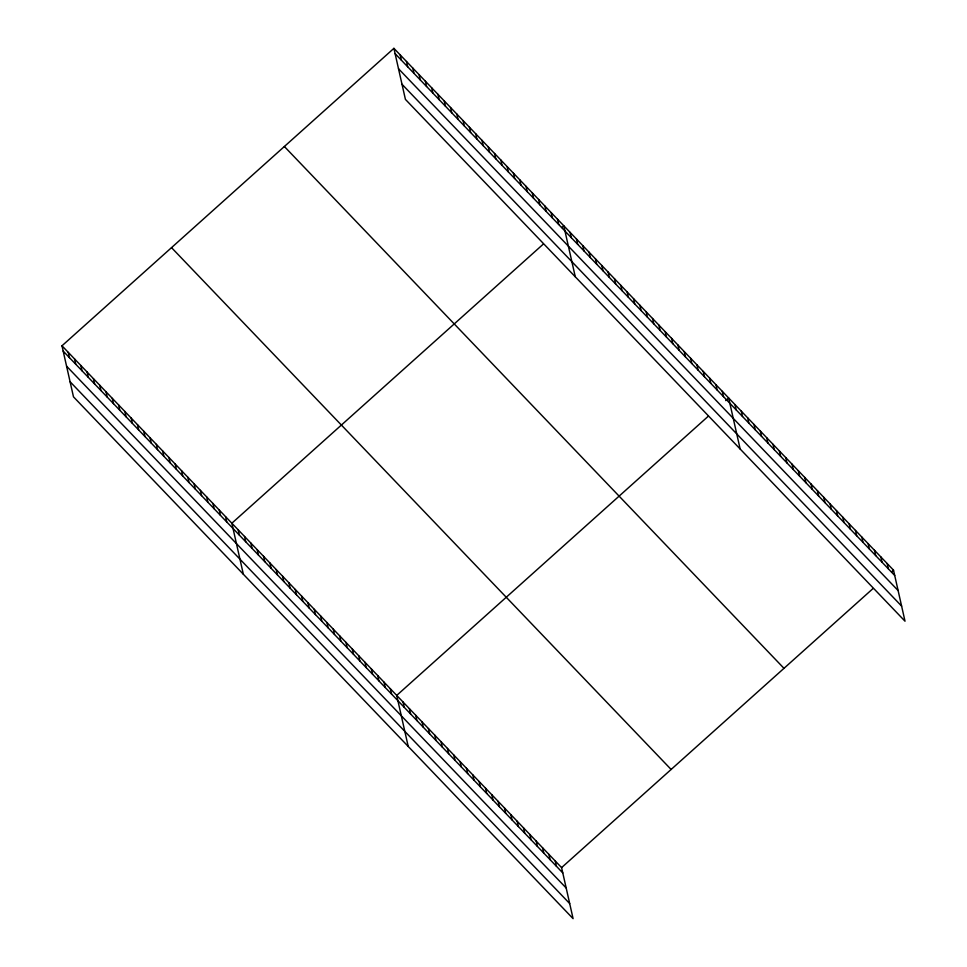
<?xml version="1.0" encoding="UTF-8"?>
<svg xmlns="http://www.w3.org/2000/svg" width="967" height="967" viewBox="0 0 967 967"><rect width="100%" height="100%" fill="white"/><g stroke="black" fill="none" stroke-linecap="round" stroke-linejoin="round"><path stroke-width="1.45" d="M61.985 345.799L561.585 867.617L573.093 918.65L73.48 396.833L61.985 345.799L393.907 48.35L893.52 570.167L905.015 621.201L405.415 99.383L393.907 48.35M543.236 244.167L231.85 523.22L243.346 574.253M561.827 227.523L563.773 225.77L575.28 276.804M708.11 416.378L396.712 695.418L408.219 746.451M725.709 400.604L728.647 397.969L740.154 449.002M561.585 867.617L872.983 588.577M891.562 571.92L893.52 570.167M395.104 53.644L894.705 575.462M398.513 68.742L898.113 590.559M402.018 84.286L901.619 606.104M284.371 146.513L783.983 668.33M171.522 247.637L671.122 769.454M63.169 351.094L562.782 872.911M66.578 366.179L566.178 888.008M70.083 381.735L569.684 903.553M887.174 563.543L888.371 568.838M880.84 556.919L882.025 562.214M874.494 550.296L875.691 555.59M868.148 543.672L869.345 548.966M861.815 537.06L862.999 542.342M855.469 530.436L856.665 535.73M849.135 523.812L850.319 529.106M842.789 517.188L843.986 522.482M836.443 510.564L837.64 515.858M830.109 503.94L831.294 509.234M823.763 497.316L824.96 502.61M817.429 490.692L818.614 495.986M811.083 484.068L812.28 489.362M804.737 477.444L805.934 482.738M798.404 470.82L799.588 476.115M792.058 464.196L793.254 469.491M785.724 457.572L786.908 462.867M779.378 450.948L780.574 456.243M773.032 444.337L774.229 449.619M766.698 437.713L767.883 442.995M760.352 431.089L761.549 436.383M754.018 424.465L755.203 429.759M747.672 417.841L748.869 423.135M741.326 411.217L742.523 416.511M734.993 404.593L736.177 409.887M722.313 391.345L723.497 396.639M715.967 384.721L717.163 390.015M709.621 378.097L710.818 383.391M703.287 371.473L704.472 376.767M696.941 364.849L698.138 370.143M690.595 358.225L691.792 363.519M684.261 351.613L685.458 356.896M677.915 344.989L679.112 350.272M671.582 338.365L672.766 343.66M665.236 331.741L666.432 337.036M658.89 325.117L660.086 330.412M652.556 318.494L653.752 323.788M646.21 311.87L647.407 317.164M639.876 305.246L641.061 310.54M633.53 298.622L634.727 303.916M627.184 291.998L628.381 297.292M620.85 285.374L622.047 290.668M614.504 278.75L615.701 284.044M608.17 272.126L609.355 277.42M601.825 265.502L603.021 270.796M595.479 258.89L596.675 264.172M589.145 252.266L590.341 257.548M582.799 245.642L583.995 250.936M576.465 239.018L577.65 244.313M570.119 232.394L571.316 237.689M557.488 219.195L558.684 224.489M551.19 212.631L552.387 217.913M544.904 206.056L546.101 211.35M538.619 199.48L539.804 204.774M532.321 192.916L533.518 198.211M526.036 186.341L527.22 191.635M519.738 179.765L520.935 185.06M513.453 173.202L514.637 178.496M507.155 166.626L508.352 171.921M500.87 160.063L502.054 165.357M494.572 153.487L495.769 158.781M488.287 146.911L489.471 152.206M481.989 140.348L483.186 145.642M475.704 133.772L476.888 139.067M469.406 127.197L470.603 132.491M463.12 120.633L464.305 125.928M456.823 114.058L458.02 119.352M450.537 107.494L451.722 112.788M444.24 100.919L445.436 106.213M437.954 94.343L439.151 99.637M431.657 87.779L432.853 93.074M425.371 81.204L426.568 86.498M419.074 74.628L420.27 79.923M412.788 68.065L413.985 73.359M406.491 61.489L407.687 66.783M400.205 54.926L401.402 60.22M555.239 860.993L556.436 866.287M548.905 854.369L550.102 859.663M542.56 847.745L543.756 853.039M536.226 841.121L537.41 846.415M529.88 834.497L531.076 839.791M523.534 827.873L524.73 833.167M517.2 821.261L518.397 826.543M510.854 814.637L512.051 819.919M504.52 808.013L505.705 813.307M498.174 801.389L499.371 806.683M491.828 794.765L493.025 800.06M485.494 788.141L486.691 793.436M479.148 781.517L480.345 786.812M472.815 774.893L473.999 780.188M466.469 768.269L467.665 773.564M460.123 761.645L461.319 766.94M453.789 755.022L454.986 760.316M447.443 748.398L448.64 753.692M441.109 741.774L442.294 747.068M434.763 735.15L435.96 740.444M428.417 728.526L429.614 733.82M422.083 721.914L423.268 727.196M415.737 715.29L416.934 720.584M409.404 708.666L410.588 713.96M403.058 702.042L404.254 707.336M390.378 688.794L391.562 694.088M384.032 682.17L385.229 687.464M377.698 675.546L378.883 680.841M371.352 668.922L372.549 674.217M365.006 662.298L366.203 667.593M358.672 655.674L359.857 660.969M352.326 649.05L353.523 654.345M345.993 642.426L347.177 647.721M339.647 635.803L340.843 641.097M333.301 629.191L334.497 634.473M326.967 622.567L328.151 627.861M320.621 615.943L321.818 621.237M314.287 609.319L315.472 614.613M307.941 602.695L309.138 607.989M301.595 596.071L302.792 601.365M295.261 589.447L296.446 594.741M288.915 582.823L290.112 588.117M282.582 576.199L283.766 581.493M276.236 569.575L277.432 574.869M269.89 562.951L271.086 568.245M263.556 556.327L264.74 561.622M257.21 549.703L258.407 554.998M250.876 543.079L252.061 548.374M244.53 536.467L245.727 541.75M238.184 529.843L239.381 535.126M225.553 516.644L226.749 521.938M219.267 510.068L220.452 515.363M212.97 503.505L214.166 508.799M206.684 496.929L207.881 502.224M200.387 490.366L201.583 495.648M194.101 483.79L195.298 489.084M187.803 477.214L189 482.509M181.518 470.651L182.715 475.945M175.22 464.075L176.417 469.37M168.935 457.5L170.132 462.794M162.637 450.936L163.834 456.231M156.352 444.361L157.548 449.655M150.054 437.797L151.251 443.079M143.769 431.222L144.965 436.516M137.483 424.646L138.668 429.94M131.186 418.082L132.382 423.377M124.9 411.507L126.085 416.801M118.603 404.931L119.799 410.226M112.317 398.368L113.502 403.662M106.019 391.792L107.216 397.086M99.734 385.229L100.919 390.511M93.436 378.653L94.633 383.947M87.151 372.077L88.335 377.372M80.853 365.514L82.05 370.808M74.568 358.938L75.752 364.233M68.27 352.363L69.467 357.657"/></g></svg>
